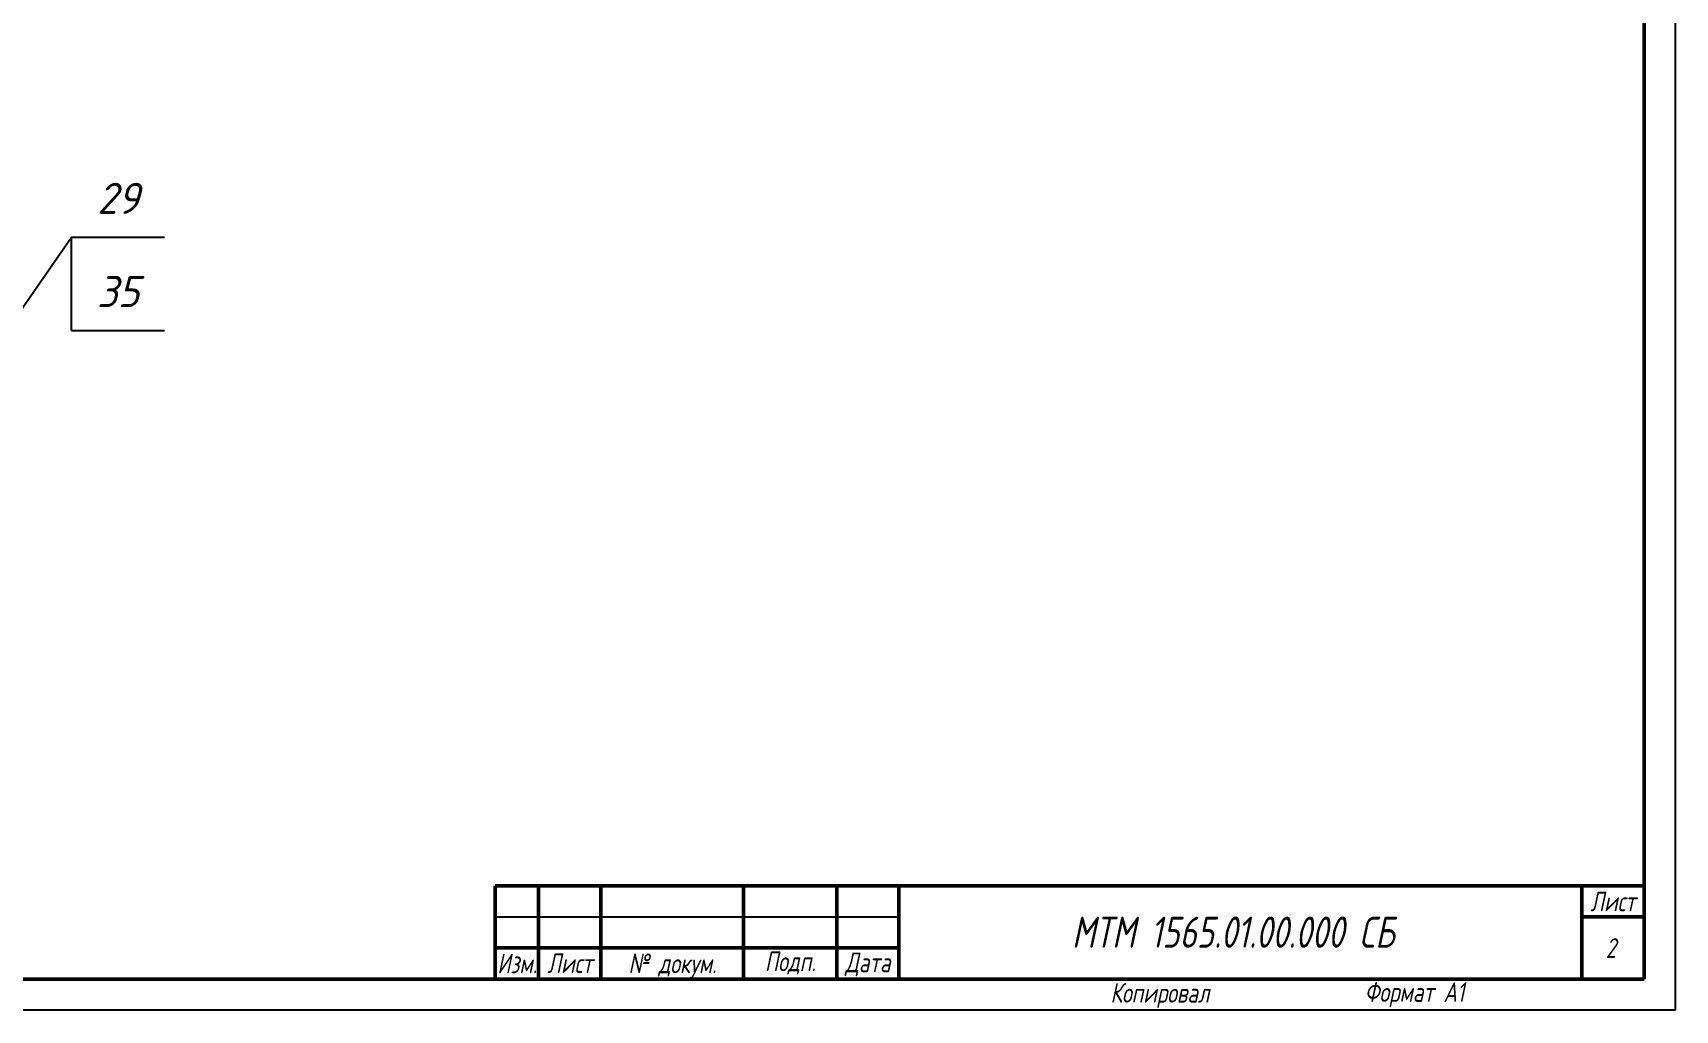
# Model space of a CAD drawing. Header units: millimetres. Extents: x 0 to 25230, y 0 to 17820.
# Drawn here: x 17297 to 25230, y 0 to 4719 of the extents above; entities that cross this region are included whole.
import ezdxf
from ezdxf.enums import TextEntityAlignment as Align

# ---------------------------------------------------------------- set-up
doc = ezdxf.new("R2010")
doc.units = ezdxf.units.MM
doc.header["$LTSCALE"] = 30
for name, color, linetype, lineweight in [('Заголовок (ГОСТ)', 7, 'Continuous', 50), ('Кромка (ГОСТ)', 7, 'Continuous', 50), ('Обозначение (ГОСТ)', 7, 'Continuous', 25)]:
    doc.layers.add(name, color=color, linetype=linetype, lineweight=lineweight)
doc.styles.add('Альтернативный текст (ГОСТ)', font='arial.ttf', dxfattribs={"width": 0.8})
doc.styles.add('Стиль текста110', font='GOST Common Italic.ttf', dxfattribs={"width": 0.8})
doc.styles.add('Стиль текста112', font='GOST Common Italic.ttf', dxfattribs={"width": 0.8})
doc.styles.add('Стиль текста137', font='GOST Common Italic.ttf', dxfattribs={"width": 0.7})
doc.styles.add('Стиль текста139', font='GOST Common Italic.ttf', dxfattribs={"width": 0.7})
doc.styles.add('Увеличенный текст (ГОСТ)', font='GOST Common Italic.ttf')

# ---------------------------------------------------------------- blocks, each defined once
blk = doc.blocks.new('Основные надписи ГОСТ - Форма 2A')
at = {"layer": 'Заголовок (ГОСТ)'}
for p, q in [((25, 144.9), (25, 159.9)), ((25, 159.9), (210, 159.9)), ((32, 159.9), (32, 145)), ((42, 159.9), (42, 145)), ((65, 160), (65, 145)), ((80, 159.9), (80, 145)), ((90, 159.9), (90, 145)), ((200, 159.9), (200, 145)), ((210, 144.9), (210, 159.9)), ((200, 154.9), (210, 154.9)), ((25, 149.9), (90, 149.9))]:
    blk.add_line(p, q, dxfattribs=at)
at = {"layer": 'Заголовок (ГОСТ)', "linetype": 'Continuous', "lineweight": 25}
blk.add_line((25, 154.9), (90, 154.9), dxfattribs=at)
at = {"layer": 'Заголовок (ГОСТ)', "char_height": 3.17, "style": 'Альтернативный текст (ГОСТ)'}
for s, insert, width, attachment_point in [('\\fGOST Common|b0|i1;{\\H3.1700;Лист}', (204.99, 157.4), 9.9449, 5), ('\\fGOST Common|b0|i1;{\\H3.1700;Лист}', (37.05, 147.45), 9.6962, 5), ('\\fGOST Common|b0|i1;{\\H3.1700;№ докум.}', (53.56, 146.99), 22.9748, 5), ('\\fGOST Common|b0|i1;{\\H3.1700;Подп.}', (72.53, 147.49), 14.9519, 5), ('\\fGOST Common|b0|i1;{\\H3.1700;Дата}', (85.01, 147.26), 10.0042, 5), ('\\fGOST Common|b0|i1;{\\H3.1700;Копировал}', (124.08, 144.27), 24.0178, 1)]:
    blk.add_mtext(s, dxfattribs=dict(at, insert=insert, width=width, attachment_point=attachment_point))
at = {"layer": 'Заголовок (ГОСТ)', "color": 7, "insert": (28.55, 147.41), "char_height": 3.17, "width": 6.7703, "attachment_point": 5, "style": 'Альтернативный текст (ГОСТ)'}
blk.add_mtext('\\fGOST Common|b0|i1;{\\H3.1700;Изм.}', dxfattribs=at)
at = {"layer": 'Заголовок (ГОСТ)', "style": 'Стиль текста137'}
for tag, p in [('Изм3', (28.52, 157.4)), ('Лист3', (37.01, 157.41)), ('Докум3', (53.51, 157.41)), ('Изм4', (28.51, 152.45)), ('Лист4', (37.01, 152.46)), ('Докум4', (53.51, 152.44))]:
    blk.add_attdef(tag, text='', height=2.89, dxfattribs=at).set_placement(p, align=Align.MIDDLE_CENTER)
at = {"layer": 'Заголовок (ГОСТ)'}
for tag, height, style, p in [('Подп3', 2.89, 'Стиль текста137', (65.01, 157.4)), ('Дата3', 2, 'Стиль текста139', (80.03, 157.4)), ('Подп4', 2.89, 'Стиль текста137', (65.01, 152.42)), ('Дата4', 2, 'Стиль текста139', (80.01, 152.45))]:
    blk.add_attdef(tag, text='', height=height, dxfattribs=dict(at, style=style)).set_placement(p, align=Align.MIDDLE_LEFT)
at = {"layer": 'Заголовок (ГОСТ)', "color": 7, "width": 0.8}
for tag, p, height, style in [('ОБОЗНАЧЕНИЕ_001', (117.87, 149.95), 5, 'Стиль текста110'), ('Номер_листа_001', (203.83, 148.31), 3.17, 'Стиль текста112')]:
    blk.add_attdef(tag, p, '', height=height, dxfattribs=dict(at, style=style))
blk = doc.blocks.new('Рамки ГОСТ_ граница 594x841_2')
at = {"layer": 'Кромка (ГОСТ)', "lineweight": 25}
for p, q in [((841, 594), (841, 0)), ((841, 0), (0, 0))]:
    blk.add_line(p, q, dxfattribs=at)
at = {"layer": 'Кромка (ГОСТ)'}
for p, q in [((836, 5), (836, 589)), ((20, 5), (836, 5))]:
    blk.add_line(p, q, dxfattribs=at)
at = {"layer": 'Кромка (ГОСТ)', "insert": (791, 4.5), "char_height": 3.17, "attachment_point": 1, "style": 'Альтернативный текст (ГОСТ)'}
blk.add_mtext('\\A1;\\fGOST Common|b0|i1;{\\H3.1700;Формат A1}', dxfattribs=at)
blk = doc.blocks.new('Номера позиций44')
at = {"layer": 'Обозначение (ГОСТ)'}
h = blk.add_hatch(color=256, dxfattribs=at)
edge = h.paths.add_edge_path(flags=0)
edge.add_arc((557.46, 88), 0.625, 0, 360)
for p, q in [((558.89, 90.05), (582.79, 124.41)), ((582.79, 124.41), (597.79, 124.41)), ((582.79, 109.41), (582.79, 124.41)), ((582.79, 109.41), (597.79, 109.41)), ((558.89, 90.05), (558.61, 89.65)), ((558.41, 89.36), (557.82, 88.51))]:
    blk.add_line(p, q, dxfattribs=at)
blk.add_circle((557.46, 88), 0.625, dxfattribs=at)
at = {"layer": 'Обозначение (ГОСТ)', "char_height": 5, "attachment_point": 5, "style": 'Увеличенный текст (ГОСТ)'}
for s, insert in [('29', (590.29, 130.66)), ('35', (590.29, 115.66))]:
    blk.add_mtext(s, dxfattribs=dict(at, insert=insert))

msp = doc.modelspace()

# ---------------------------------------------------------------- block references
at = {"xscale": 30, "yscale": 30, "zscale": 30}
msp.add_blockref('Рамки ГОСТ_ граница 594x841_2', (0, 0), dxfattribs=at)
msp.add_blockref('Основные надписи ГОСТ - Форма 2A', (18780, -4196.925), dxfattribs=at).add_auto_attribs({'ОБОЗНАЧЕНИЕ_001': 'МТМ 1565.01.00.000 СБ', 'Номер_листа_001': '2'})
at = {"layer": 'Обозначение (ГОСТ)', "xscale": 30, "yscale": 30, "zscale": 30}
msp.add_blockref('Номера позиций44', (0, 0), dxfattribs=at)

doc.saveas('drawing.dxf')
